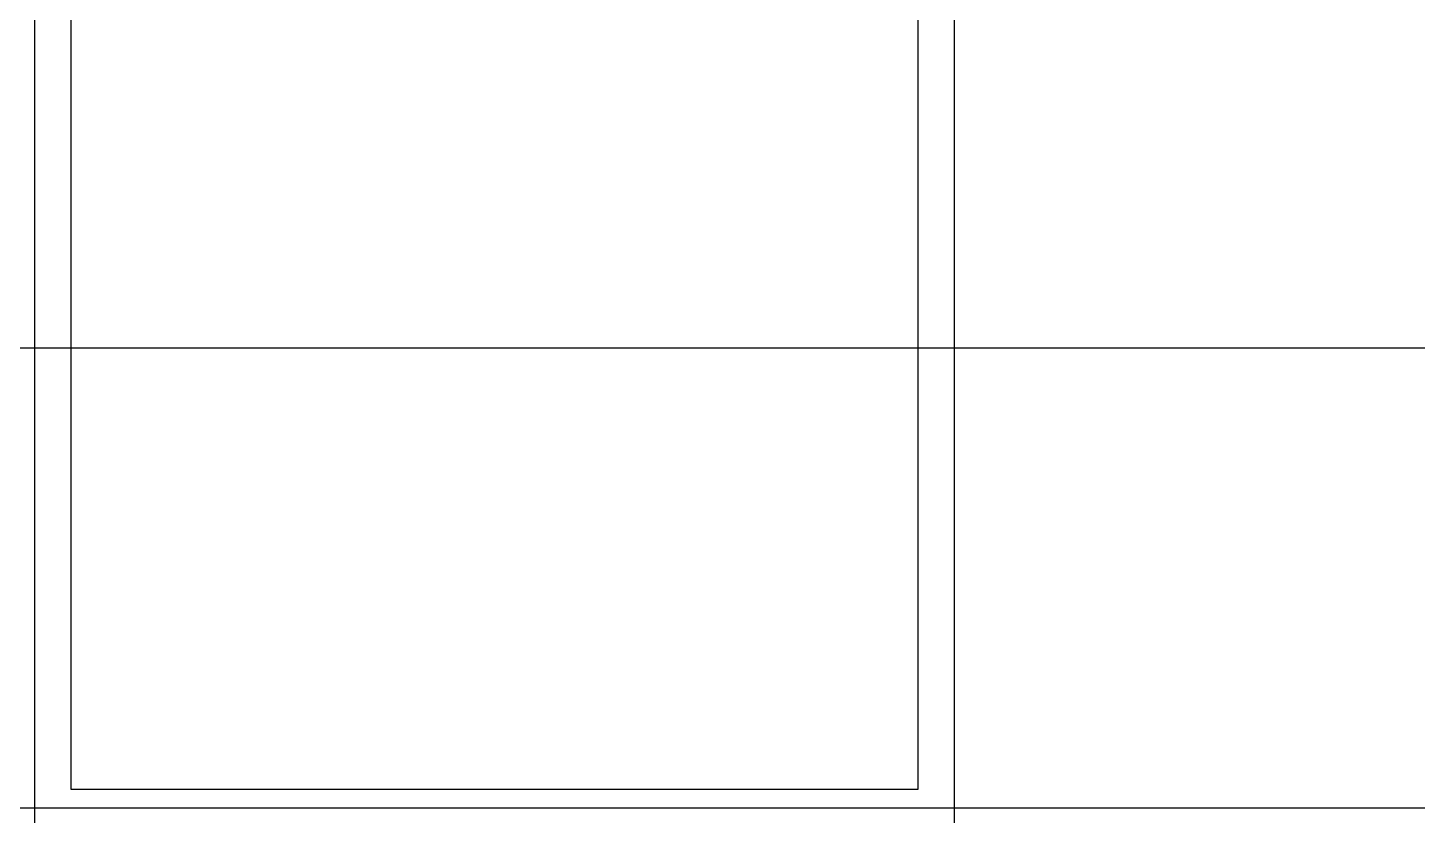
# Model space of a CAD drawing. Header units: inches. Extents: x 21 to 32698, y 13 to 3712.
# Drawn here: x 11436.74 to 11444.29, y 967.04 to 971.32 of the extents above; entities that cross this region are included whole.
import ezdxf

# ---------------------------------------------------------------- set-up
doc = ezdxf.new("R2010")
doc.units = ezdxf.units.IN
doc.header["$MEASUREMENT"] = 0
doc.set_wipeout_variables(frame=1)
for name, color, linetype, lineweight in [('Z_MİM_-KM-GLAZ', 8, 'Continuous', 25), ('Z_MİM_-KM-IZO-THERMAL', 8, 'Continuous', 25), ('Z_MİM_-KM-WALL-PLASTER', 8, 'Continuous', 25), ('Z_MİM_ALUMINIUM', 8, 'Continuous', 25)]:
    doc.layers.add(name, color=color, linetype=linetype, lineweight=lineweight)

# ---------------------------------------------------------------- blocks, each defined once
blk = doc.blocks.new('-KM-AL5 140_164')
blk.add_wipeout([(151.4879, -34.02), (151.7258, -15.4799), (149.45, -15.45), (149.45, 7.15), (9.45, 7.15), (9.45, -15.45), (7.3978, -15.45), (7.5673, -34.0611)])
at = {"layer": 'Z_MİM_ALUMINIUM', "elevation": 0.0016}
for points in [[(79.5118, -21.47), (79.5118, -30.93, 0.414213)], [(84.5118, -30.93), (84.5118, -21.47, 0.41421)]]:
    blk.add_lwpolyline(points, format="xyb", dxfattribs=at)
for points in [[(84.3118, -23.1), (84.3118, -30.35), (79.7118, -30.35), (79.7118, -23.1)], [(16.7132, -30.45), (142.1754, -30.45)]]:
    blk.add_lwpolyline(points, dxfattribs=at)

msp = doc.modelspace()

# ---------------------------------------------------------------- block references
at = {"layer": 'Z_MİM_-KM-GLAZ'}
msp.add_blockref('-KM-AL5 140_164', (11357.2638, 997.5332), dxfattribs=at)

# ---------------------------------------------------------------- next in the draw order: linework, layer by layer
at = {"layer": 'Z_MİM_-KM-IZO-THERMAL'}
msp.add_lwpolyline([(11329.2138, 1162.1587), (11329.2138, 969.5831), (12844.2149, 969.5831), (12844.2149, 2594.5843), (9029.2148, 2594.5843), (9029.2148, 1624.5832), (9319.214, 1624.5832), (9319.214, 969.5831), (10654.2139, 969.5831), (10654.2139, 1161.8315)], dxfattribs=at)
at = {"layer": 'Z_MİM_-KM-WALL-PLASTER'}
msp.add_lwpolyline([(11326.7138, 1162.1587), (11326.7138, 967.0831), (12846.7149, 967.0831), (12846.7149, 2597.0843), (9026.7148, 2597.0843), (9026.7148, 1622.0832), (9316.714, 1622.0832), (9316.714, 967.0831), (10656.7139, 967.0831), (10656.7139, 1161.8315)], dxfattribs=at)

doc.saveas('drawing.dxf')
